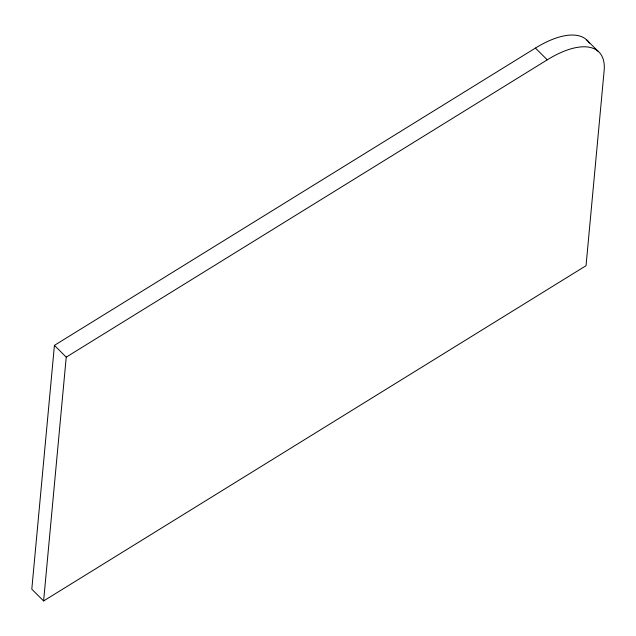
<?xml version="1.0" encoding="UTF-8"?>
<svg xmlns="http://www.w3.org/2000/svg" width="636" height="636" viewBox="0 0 636 636"><rect width="100%" height="100%" fill="white"/><g stroke="black" fill="none" stroke-linecap="round" stroke-linejoin="round"><path stroke-width="0.95" d="M54.418 345.372L31.8 589.198L43.614 600.948L586.042 265.697L604.136 70.644A79.723 35.409 -45.2 0 0 547.254 59.832L535.433 48.074L54.418 345.372L66.231 357.13L43.614 600.948M66.231 357.13L547.254 59.832M586.352 39.591L598.166 51.341M535.433 48.074A79.723 35.409 -45.2 0 1 589.373 43.113"/></g></svg>
